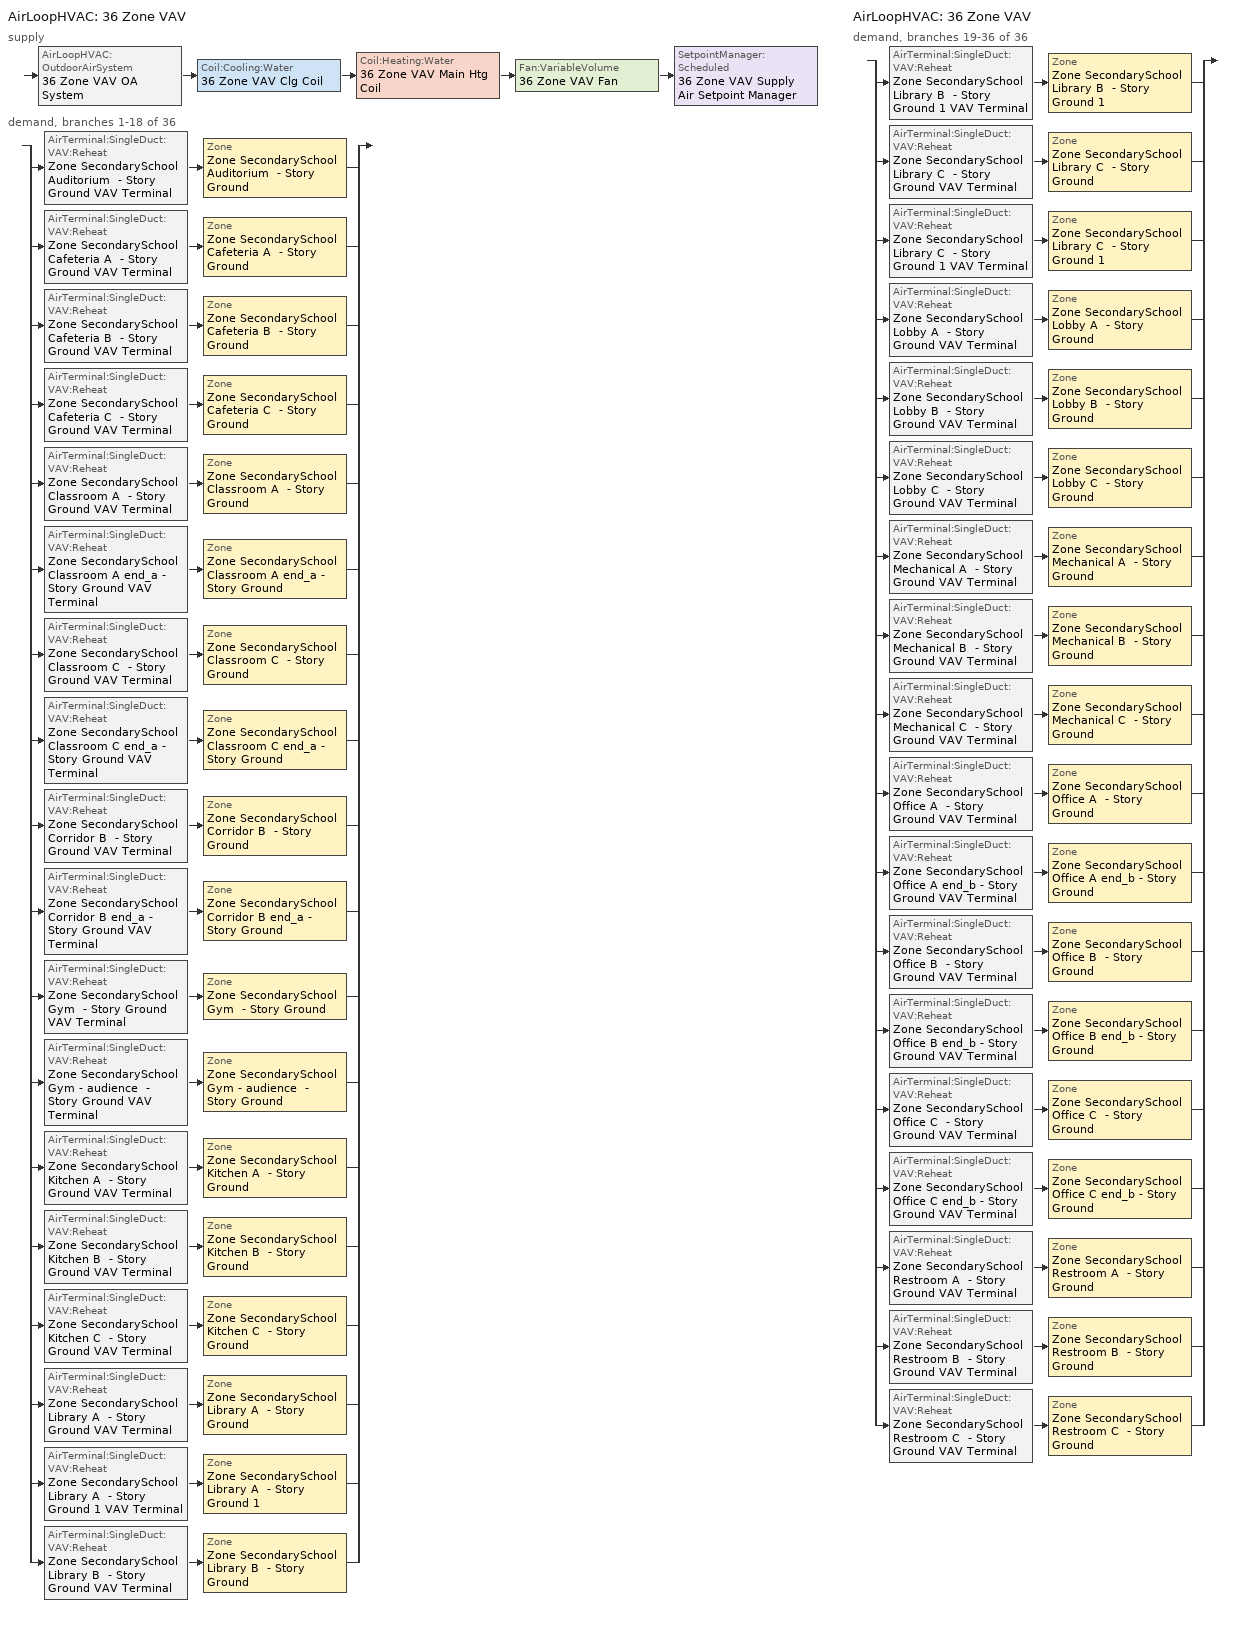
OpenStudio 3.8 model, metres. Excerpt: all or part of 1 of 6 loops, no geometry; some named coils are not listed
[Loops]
AirLoopHVAC '36 Zone VAV'
 supply: AirLoopHVAC:OutdoorAirSystem '36 Zone VAV OA System' > Coil:Cooling:Water '36 Zone VAV Clg Coil' > Coil:Heating:Water '36 Zone VAV Main Htg Coil' > Fan:VariableVolume '36 Zone VAV Fan' > SetpointManager:Scheduled '36 Zone VAV Supply Air Setpoint Manager'
 demand, branches 1-18 of 36: split
  | AirTerminal:SingleDuct:VAV:Reheat 'Zone SecondarySchool Auditorium  - Story Ground VAV Terminal' > Zone 'Zone SecondarySchool Auditorium  - Story Ground'
  | AirTerminal:SingleDuct:VAV:Reheat 'Zone SecondarySchool Cafeteria A  - Story Ground VAV Terminal' > Zone 'Zone SecondarySchool Cafeteria A  - Story Ground'
  | AirTerminal:SingleDuct:VAV:Reheat 'Zone SecondarySchool Cafeteria B  - Story Ground VAV Terminal' > Zone 'Zone SecondarySchool Cafeteria B  - Story Ground'
  | AirTerminal:SingleDuct:VAV:Reheat 'Zone SecondarySchool Cafeteria C  - Story Ground VAV Terminal' > Zone 'Zone SecondarySchool Cafeteria C  - Story Ground'
  | AirTerminal:SingleDuct:VAV:Reheat 'Zone SecondarySchool Classroom A  - Story Ground VAV Terminal' > Zone 'Zone SecondarySchool Classroom A  - Story Ground'
  | AirTerminal:SingleDuct:VAV:Reheat 'Zone SecondarySchool Classroom A end_a - Story Ground VAV Terminal' > Zone 'Zone SecondarySchool Classroom A end_a - Story Ground'
  | AirTerminal:SingleDuct:VAV:Reheat 'Zone SecondarySchool Classroom C  - Story Ground VAV Terminal' > Zone 'Zone SecondarySchool Classroom C  - Story Ground'
  | AirTerminal:SingleDuct:VAV:Reheat 'Zone SecondarySchool Classroom C end_a - Story Ground VAV Terminal' > Zone 'Zone SecondarySchool Classroom C end_a - Story Ground'
  | AirTerminal:SingleDuct:VAV:Reheat 'Zone SecondarySchool Corridor B  - Story Ground VAV Terminal' > Zone 'Zone SecondarySchool Corridor B  - Story Ground'
  | AirTerminal:SingleDuct:VAV:Reheat 'Zone SecondarySchool Corridor B end_a - Story Ground VAV Terminal' > Zone 'Zone SecondarySchool Corridor B end_a - Story Ground'
  | AirTerminal:SingleDuct:VAV:Reheat 'Zone SecondarySchool Gym  - Story Ground VAV Terminal' > Zone 'Zone SecondarySchool Gym  - Story Ground'
  | AirTerminal:SingleDuct:VAV:Reheat 'Zone SecondarySchool Gym - audience  - Story Ground VAV Terminal' > Zone 'Zone SecondarySchool Gym - audience  - Story Ground'
  | AirTerminal:SingleDuct:VAV:Reheat 'Zone SecondarySchool Kitchen A  - Story Ground VAV Terminal' > Zone 'Zone SecondarySchool Kitchen A  - Story Ground'
  | AirTerminal:SingleDuct:VAV:Reheat 'Zone SecondarySchool Kitchen B  - Story Ground VAV Terminal' > Zone 'Zone SecondarySchool Kitchen B  - Story Ground'
  | AirTerminal:SingleDuct:VAV:Reheat 'Zone SecondarySchool Kitchen C  - Story Ground VAV Terminal' > Zone 'Zone SecondarySchool Kitchen C  - Story Ground'
  | AirTerminal:SingleDuct:VAV:Reheat 'Zone SecondarySchool Library A  - Story Ground VAV Terminal' > Zone 'Zone SecondarySchool Library A  - Story Ground'
  | AirTerminal:SingleDuct:VAV:Reheat 'Zone SecondarySchool Library A  - Story Ground 1 VAV Terminal' > Zone 'Zone SecondarySchool Library A  - Story Ground 1'
  | AirTerminal:SingleDuct:VAV:Reheat 'Zone SecondarySchool Library B  - Story Ground VAV Terminal' > Zone 'Zone SecondarySchool Library B  - Story Ground'
AirLoopHVAC '36 Zone VAV'
 demand, branches 19-36 of 36: split
  | AirTerminal:SingleDuct:VAV:Reheat 'Zone SecondarySchool Library B  - Story Ground 1 VAV Terminal' > Zone 'Zone SecondarySchool Library B  - Story Ground 1'
  | AirTerminal:SingleDuct:VAV:Reheat 'Zone SecondarySchool Library C  - Story Ground VAV Terminal' > Zone 'Zone SecondarySchool Library C  - Story Ground'
  | AirTerminal:SingleDuct:VAV:Reheat 'Zone SecondarySchool Library C  - Story Ground 1 VAV Terminal' > Zone 'Zone SecondarySchool Library C  - Story Ground 1'
  | AirTerminal:SingleDuct:VAV:Reheat 'Zone SecondarySchool Lobby A  - Story Ground VAV Terminal' > Zone 'Zone SecondarySchool Lobby A  - Story Ground'
  | AirTerminal:SingleDuct:VAV:Reheat 'Zone SecondarySchool Lobby B  - Story Ground VAV Terminal' > Zone 'Zone SecondarySchool Lobby B  - Story Ground'
  | AirTerminal:SingleDuct:VAV:Reheat 'Zone SecondarySchool Lobby C  - Story Ground VAV Terminal' > Zone 'Zone SecondarySchool Lobby C  - Story Ground'
  | AirTerminal:SingleDuct:VAV:Reheat 'Zone SecondarySchool Mechanical A  - Story Ground VAV Terminal' > Zone 'Zone SecondarySchool Mechanical A  - Story Ground'
  | AirTerminal:SingleDuct:VAV:Reheat 'Zone SecondarySchool Mechanical B  - Story Ground VAV Terminal' > Zone 'Zone SecondarySchool Mechanical B  - Story Ground'
  | AirTerminal:SingleDuct:VAV:Reheat 'Zone SecondarySchool Mechanical C  - Story Ground VAV Terminal' > Zone 'Zone SecondarySchool Mechanical C  - Story Ground'
  | AirTerminal:SingleDuct:VAV:Reheat 'Zone SecondarySchool Office A  - Story Ground VAV Terminal' > Zone 'Zone SecondarySchool Office A  - Story Ground'
  | AirTerminal:SingleDuct:VAV:Reheat 'Zone SecondarySchool Office A end_b - Story Ground VAV Terminal' > Zone 'Zone SecondarySchool Office A end_b - Story Ground'
  | AirTerminal:SingleDuct:VAV:Reheat 'Zone SecondarySchool Office B  - Story Ground VAV Terminal' > Zone 'Zone SecondarySchool Office B  - Story Ground'
  | AirTerminal:SingleDuct:VAV:Reheat 'Zone SecondarySchool Office B end_b - Story Ground VAV Terminal' > Zone 'Zone SecondarySchool Office B end_b - Story Ground'
  | AirTerminal:SingleDuct:VAV:Reheat 'Zone SecondarySchool Office C  - Story Ground VAV Terminal' > Zone 'Zone SecondarySchool Office C  - Story Ground'
  | AirTerminal:SingleDuct:VAV:Reheat 'Zone SecondarySchool Office C end_b - Story Ground VAV Terminal' > Zone 'Zone SecondarySchool Office C end_b - Story Ground'
  | AirTerminal:SingleDuct:VAV:Reheat 'Zone SecondarySchool Restroom A  - Story Ground VAV Terminal' > Zone 'Zone SecondarySchool Restroom A  - Story Ground'
  | AirTerminal:SingleDuct:VAV:Reheat 'Zone SecondarySchool Restroom B  - Story Ground VAV Terminal' > Zone 'Zone SecondarySchool Restroom B  - Story Ground'
  | AirTerminal:SingleDuct:VAV:Reheat 'Zone SecondarySchool Restroom C  - Story Ground VAV Terminal' > Zone 'Zone SecondarySchool Restroom C  - Story Ground'
[SizingPeriod:DesignDay] Barometric Pressure {Pa}=76588; Wind Speed {m/s}=4.9; Wind Direction {deg}=240; Rain Indicator=No; Snow Indicator=No; Day of Month=21; Day Type=SummerDesignDay; Daylight Saving Time Indicator=No; Humidity Condition Type=Wetbulb; Dry-Bulb Temperature Range Modifier Type=DefaultMultipliers; Solar Model Indicator=ASHRAETau
Name | Maximum Dry-Bulb Temperature {C} | Daily Dry-Bulb Temperature Range {deltaC} | Month | Wetbulb or DewPoint at Maximum Dry-Bulb {C} | ASHRAE Clear Sky Optical Depth for Beam Irradiance | ASHRAE Clear Sky Optical Depth for Diffuse Irradiance
Alamosa Muni Awos October .4% Condns DB=>MCWB 1 | 23.5 | 20 | 10 | 8.9 | 0.264 | 2.679
Alamosa Muni Awos September .4% Condns DB=>MCWB 1 | 27.9 | 19.5 | 9 | 12.1 | 0.274 | 2.661
[Sizing:Zone] Zone Cooling Design Supply Air Temperature Input Method=SupplyAirTemperature; Zone Cooling Design Supply Air Temperature {C}=12.7778; Zone Cooling Design Supply Air Temperature Difference {deltaC}=11.11; Zone Heating Design Supply Air Temperature Input Method=SupplyAirTemperature; Zone Heating Design Supply Air Temperature {C}=40; Zone Heating Design Supply Air Temperature Difference {deltaC}=11.11; Zone Cooling Design Supply Air Humidity Ratio {kg-H2O/kg-air}=0.0085; Zone Heating Design Supply Air Humidity Ratio {kg-H2O/kg-air}=0.008; Cooling Design Air Flow Method=DesignDayWithLimit; Heating Design Air Flow Method=DesignDay; Account for Dedicated Outdoor Air System=No; Dedicated Outdoor Air System Control Strategy=NeutralSupplyAir; Dedicated Outdoor Air Low Setpoint Temperature for Design {C}=autosize; Dedicated Outdoor Air High Setpoint Temperature for Design {C}=autosize; Zone Load Sizing Method=Sensible Load Only No Latent Load; Zone Latent Cooling Design Supply Air Humidity Ratio Input Method=HumidityRatioDifference; Zone Cooling Design Supply Air Humidity Ratio Difference {kgWater/kgDryAir}=0.005; Zone Latent Heating Design Supply Air Humidity Ratio Input Method=HumidityRatioDifference; Zone Humidification Design Supply Air Humidity Ratio Difference {kgWater/kgDryAir}=0.005
Zone SecondarySchool Classroom A end_a - Story Ground; Zone SecondarySchool Corridor B end_a - Story Ground; Zone SecondarySchool Classroom C end_a - Story Ground; Zone SecondarySchool Classroom A  - Story Ground; Zone SecondarySchool Corridor B  - Story Ground; Zone SecondarySchool Classroom C  - Story Ground; Zone SecondarySchool Library A  - Story Ground; Zone SecondarySchool Library B  - Story Ground; Zone SecondarySchool Library C  - Story Ground; Zone SecondarySchool Office A  - Story Ground; Zone SecondarySchool Office B  - Story Ground; Zone SecondarySchool Office C  - Story Ground; Zone SecondarySchool Office A end_b - Story Ground; Zone SecondarySchool Office B end_b - Story Ground; Zone SecondarySchool Office C end_b - Story Ground; Zone SecondarySchool Mechanical A  - Story Ground; Zone SecondarySchool Mechanical B  - Story Ground; Zone SecondarySchool Mechanical C  - Story Ground; Zone SecondarySchool Kitchen A  - Story Ground; Zone SecondarySchool Kitchen B  - Story Ground; Zone SecondarySchool Kitchen C  - Story Ground; Zone SecondarySchool Lobby A  - Story Ground; Zone SecondarySchool Lobby B  - Story Ground; Zone SecondarySchool Lobby C  - Story Ground; Zone SecondarySchool Restroom A  - Story Ground; Zone SecondarySchool Restroom B  - Story Ground; Zone SecondarySchool Restroom C  - Story Ground; Zone SecondarySchool Library A  - Story Ground 1; Zone SecondarySchool Library B  - Story Ground 1; Zone SecondarySchool Library C  - Story Ground 1; Zone SecondarySchool Cafeteria A  - Story Ground; Zone SecondarySchool Cafeteria B  - Story Ground; Zone SecondarySchool Cafeteria C  - Story Ground; Zone SecondarySchool Gym  - Story Ground; Zone SecondarySchool Auditorium  - Story Ground; Zone SecondarySchool Gym - audience  - Story Ground
[Zone equipment]
Zone SecondarySchool Classroom A end_a - Story Ground: Zone SecondarySchool Classroom A end_a - Story Ground VAV Terminal
Zone SecondarySchool Corridor B end_a - Story Ground: Zone SecondarySchool Corridor B end_a - Story Ground VAV Terminal
Zone SecondarySchool Classroom C end_a - Story Ground: Zone SecondarySchool Classroom C end_a - Story Ground VAV Terminal
Zone SecondarySchool Classroom A  - Story Ground: Zone SecondarySchool Classroom A  - Story Ground VAV Terminal
Zone SecondarySchool Corridor B  - Story Ground: Zone SecondarySchool Corridor B  - Story Ground VAV Terminal
Zone SecondarySchool Classroom C  - Story Ground: Zone SecondarySchool Classroom C  - Story Ground VAV Terminal
Zone SecondarySchool Library A  - Story Ground: Zone SecondarySchool Library A  - Story Ground VAV Terminal
Zone SecondarySchool Library B  - Story Ground: Zone SecondarySchool Library B  - Story Ground VAV Terminal
Zone SecondarySchool Library C  - Story Ground: Zone SecondarySchool Library C  - Story Ground VAV Terminal
Zone SecondarySchool Office A  - Story Ground: Zone SecondarySchool Office A  - Story Ground VAV Terminal
Zone SecondarySchool Office B  - Story Ground: Zone SecondarySchool Office B  - Story Ground VAV Terminal
Zone SecondarySchool Office C  - Story Ground: Zone SecondarySchool Office C  - Story Ground VAV Terminal
Zone SecondarySchool Office A end_b - Story Ground: Zone SecondarySchool Office A end_b - Story Ground VAV Terminal
Zone SecondarySchool Office B end_b - Story Ground: Zone SecondarySchool Office B end_b - Story Ground VAV Terminal
Zone SecondarySchool Office C end_b - Story Ground: Zone SecondarySchool Office C end_b - Story Ground VAV Terminal
Zone SecondarySchool Mechanical A  - Story Ground: Zone SecondarySchool Mechanical A  - Story Ground VAV Terminal
Zone SecondarySchool Mechanical B  - Story Ground: Zone SecondarySchool Mechanical B  - Story Ground VAV Terminal
Zone SecondarySchool Mechanical C  - Story Ground: Zone SecondarySchool Mechanical C  - Story Ground VAV Terminal
Zone SecondarySchool Kitchen A  - Story Ground: Zone SecondarySchool Kitchen A  - Story Ground Exhaust Fan, Zone SecondarySchool Kitchen A  - Story Ground VAV Terminal
Zone SecondarySchool Kitchen B  - Story Ground: Zone SecondarySchool Kitchen B  - Story Ground Exhaust Fan, Zone SecondarySchool Kitchen B  - Story Ground VAV Terminal
Zone SecondarySchool Kitchen C  - Story Ground: Zone SecondarySchool Kitchen C  - Story Ground Exhaust Fan, Zone SecondarySchool Kitchen C  - Story Ground VAV Terminal
Zone SecondarySchool Lobby A  - Story Ground: Zone SecondarySchool Lobby A  - Story Ground VAV Terminal
Zone SecondarySchool Lobby B  - Story Ground: Zone SecondarySchool Lobby B  - Story Ground VAV Terminal
Zone SecondarySchool Lobby C  - Story Ground: Zone SecondarySchool Lobby C  - Story Ground VAV Terminal
Zone SecondarySchool Restroom A  - Story Ground: Zone SecondarySchool Restroom A  - Story Ground Exhaust Fan, Zone SecondarySchool Restroom A  - Story Ground VAV Terminal
Zone SecondarySchool Restroom B  - Story Ground: Zone SecondarySchool Restroom B  - Story Ground Exhaust Fan, Zone SecondarySchool Restroom B  - Story Ground VAV Terminal
Zone SecondarySchool Restroom C  - Story Ground: Zone SecondarySchool Restroom C  - Story Ground Exhaust Fan, Zone SecondarySchool Restroom C  - Story Ground VAV Terminal
Zone SecondarySchool Library A  - Story Ground 1: Zone SecondarySchool Library A  - Story Ground 1 VAV Terminal
Zone SecondarySchool Library B  - Story Ground 1: Zone SecondarySchool Library B  - Story Ground 1 VAV Terminal
Zone SecondarySchool Library C  - Story Ground 1: Zone SecondarySchool Library C  - Story Ground 1 VAV Terminal
Zone SecondarySchool Cafeteria A  - Story Ground: Zone SecondarySchool Cafeteria A  - Story Ground VAV Terminal
Zone SecondarySchool Cafeteria B  - Story Ground: Zone SecondarySchool Cafeteria B  - Story Ground VAV Terminal
Zone SecondarySchool Cafeteria C  - Story Ground: Zone SecondarySchool Cafeteria C  - Story Ground VAV Terminal
Zone SecondarySchool Gym  - Story Ground: Zone SecondarySchool Gym  - Story Ground VAV Terminal
Zone SecondarySchool Auditorium  - Story Ground: Zone SecondarySchool Auditorium  - Story Ground VAV Terminal
Zone SecondarySchool Gym - audience  - Story Ground: Zone SecondarySchool Gym - audience  - Story Ground VAV Terminal
[Fan:ZoneExhaust] Fan Total Efficiency=0.0273754; Pressure Rise {Pa}=124.544; System Availability Manager Coupling Mode=Decoupled
Name | Availability Schedule | Maximum Flow Rate {m3/s} | Flow Fraction Schedule
Zone SecondarySchool Kitchen A  - Story Ground Exhaust Fan; Zone SecondarySchool Kitchen C  - Story Ground Exhaust Fan | SecondarySchool Kitchen Exhaust | 0.0239372 | SecondarySchool Kitchen Exhaust
Zone SecondarySchool Kitchen B  - Story Ground Exhaust Fan | SecondarySchool Kitchen Exhaust | 0.0157204 | SecondarySchool Kitchen Exhaust
Zone SecondarySchool Restroom A  - Story Ground Exhaust Fan; Zone SecondarySchool Restroom C  - Story Ground Exhaust Fan | Always On Discrete | 0.0187084 | Always On Discrete
Zone SecondarySchool Restroom B  - Story Ground Exhaust Fan | Always On Discrete | 0.0122865 | Always On Discrete
[SetpointManager:Scheduled]
36 Zone VAV Supply Air Setpoint Manager: Control Variable=Temperature; Schedule=Supply Air Temp - 55.0F; Setpoint Node or NodeList=36 Zone VAV Supply Outlet Node
[Refrigeration:WalkIn] Availability Schedule=Always On Discrete; Rated Total Heating Power {W}=0; Rated Circulation Fan Power {W}=0; Rated Total Lighting Power {W}=240; Lighting Schedule=Always On; Defrost Control Type=TimeSchedule; Temperature Termination Defrost Fraction to Ice=0.7; Insulated Floor Surface Area {m2}=22.2967; Insulated Floor U-Value {W/m2-K}=0.207
Name | Rated Coil Cooling Capacity {W} | Operating Temperature {C} | Rated Cooling Source Temperature {C} | Rated Cooling Coil Fan Power {W} | Defrost Type | Defrost Schedule | Defrost Drip-Down Schedule | Defrost Power {W} | WalkIn Zone Boundary 1
Secondary School Cooler | 5597.66 | 2 | -3.88889 | 400 | OffCycle | Refrigeration Defrost Schedule | Refrigeration Dripdown Schedule | 0 | Refrigeration Walk In Zone Boundary 1
Secondary School Freezer | 5363.2 | -23 | -28.3333 | 500 | Electric | Refrigeration Defrost Schedule 1 | Refrigeration Dripdown Schedule 1 | 3000 | Refrigeration Walk In Zone Boundary 2
[Refrigeration:WalkIn:ZoneBoundary] Zone=Zone SecondarySchool Kitchen C  - Story Ground; Total Insulated Surface Area Facing Zone {m2}=43.4; Insulated Surface U-Value Facing Zone {W/m2-K}=0.235; Area of Stocking Doors Facing Zone {m2}=2; Height of Stocking Doors Facing Zone {m}=2; Stocking Door Opening Schedule Name Facing Zone=door_wi_sched; Stocking Door Opening Protection Type Facing Zone=None
Refrigeration Walk In Zone Boundary 1; Refrigeration Walk In Zone Boundary 2
[AirLoopHVAC]
36 Zone VAV: Availability Schedule=36 Zone VAV Occ Sch; Design Supply Air Flow Rate {m3/s}=13.8944; Design Return Air Flow Fraction of Supply Air Flow=1
[Sizing:System]
36 Zone VAV: Type of Load to Size On=Sensible; Design Outdoor Air Flow Rate {m3/s}=13.8944; Central Heating Maximum System Air Flow Ratio=0.3; Preheat Design Temperature {C}=7.22222; Preheat Design Humidity Ratio {kg-H2O/kg-Air}=0.008; Precool Design Temperature {C}=12.7778; Precool Design Humidity Ratio {kg-H2O/kg-Air}=0.008; Central Cooling Design Supply Air Temperature {C}=12.7778; Central Heating Design Supply Air Temperature {C}=12.7778; Sizing Option=Coincident; 100% Outdoor Air in Cooling=No; 100% Outdoor Air in Heating=No; Central Cooling Design Supply Air Humidity Ratio {kg-H2O/kg-Air}=0.0085; Central Heating Design Supply Air Humidity Ratio {kg-H2O/kg-Air}=0.008; Cooling Design Air Flow Method=DesignDay; Heating Design Air Flow Method=DesignDay; System Outdoor Air Method=ZoneSum; Zone Maximum Outdoor Air Fraction=1; Cooling Supply Air Flow Rate Per Floor Area {m3/s-m2}=0.00996765; Cooling Fraction of Autosized Cooling Supply Air Flow Rate=1; Cooling Supply Air Flow Rate Per Unit Cooling Capacity {m3/s-W}=3.94755e-05; Heating Supply Air Flow Rate Per Floor Area {m3/s-m2}=0.00996765; Heating Fraction of Autosized Heating Supply Air Flow Rate=1; Heating Fraction of Autosized Cooling Supply Air Flow Rate=1; Heating Supply Air Flow Rate Per Unit Heating Capacity {m3/s-W}=3.15882e-05; Cooling Design Capacity Method=CoolingDesignCapacity; Cooling Design Capacity {W}=98728.78; Cooling Design Capacity Per Floor Area {W/m2}=234.7; Fraction of Autosized Cooling Design Capacity=1; Heating Design Capacity Method=HeatingDesignCapacity; Heating Design Capacity {W}=100718; Heating Design Capacity Per Floor Area {W/m2}=157; Fraction of Autosized Heating Design Capacity=1; Central Cooling Capacity Control Method=OnOff; Occupant Diversity=1
[Fan:VariableVolume]
36 Zone VAV Fan: Availability Schedule=Always On Discrete; Fan Total Efficiency=0.6006; Pressure Rise {Pa}=1574.24; Maximum Flow Rate {m3/s}=13.8944; Fan Power Minimum Flow Rate Input Method=Fraction; Fan Power Minimum Flow Fraction=0.25; Fan Power Minimum Air Flow Rate {m3/s}=0; Motor Efficiency=0.924; Motor In Airstream Fraction=1; Fan Power Coefficient 1=0.04076; Fan Power Coefficient 2=0.0881; Fan Power Coefficient 3=-0.0729; Fan Power Coefficient 4=0.9437; Fan Power Coefficient 5=0
[Controller:OutdoorAir]
36 Zone VAV OA Controller: Minimum Outdoor Air Flow Rate {m3/s}=0; Maximum Outdoor Air Flow Rate {m3/s}=13.8944; Economizer Control Type=FixedDryBulb; Economizer Control Action Type=ModulateFlow; Economizer Maximum Limit Dry-Bulb Temperature {C}=10.88; Lockout Type=LockoutWithHeating; Minimum Limit Type=FixedMinimum; Minimum Outdoor Air Schedule=36 Zone VAV Occ Sch; Controller Mechanical Ventilation=36 Zone VAV Vent Controller; High Humidity Control=No; Heat Recovery Bypass Control Type=BypassWhenWithinEconomizerLimits; Economizer Operation Staging=InterlockedWithMechanicalCooling
[Controller:MechanicalVentilation]
36 Zone VAV Vent Controller: Availability Schedule=Always On Discrete; Demand Controlled Ventilation=Yes; System Outdoor Air Method=ZoneSum
[AirLoopHVAC:OutdoorAirSystem]
36 Zone VAV OA System: Controller=36 Zone VAV OA Controller
[AirTerminal:SingleDuct:VAV:Reheat] Availability Schedule=Always On Discrete; Zone Minimum Air Flow Input Method=Constant; Constant Minimum Air Flow Fraction=0.3; Minimum Hot Water or Steam Flow Rate {m3/s}=0; Convergence Tolerance=0.001; Damper Heating Action=ReverseWithLimits; Maximum Flow Fraction During Reheat=0.5; Maximum Reheat Air Temperature {C}=40; Control For Outdoor Air=No
Name | Maximum Air Flow Rate {m3/s} | Fixed Minimum Air Flow Rate {m3/s} | Reheat Coil | Maximum Hot Water or Steam Flow Rate {m3/s} | Maximum Flow per Zone Floor Area During Reheat {m3/s-m2}
Zone SecondarySchool Auditorium  - Story Ground VAV Terminal | 0.857828 | 0.257348 | Zone SecondarySchool Auditorium  - Story Ground Reheat Coil | 0.000473732 | 0.00523446
Zone SecondarySchool Cafeteria A  - Story Ground VAV Terminal | 0.229247 | 0.0687741 | Zone SecondarySchool Cafeteria A  - Story Ground Reheat Coil | 0.000126601 | 0.0058717
Zone SecondarySchool Cafeteria B  - Story Ground VAV Terminal | 0.104543 | 0.031363 | Zone SecondarySchool Cafeteria B  - Story Ground Reheat Coil | 5.77338e-05 | 0.00407723
Zone SecondarySchool Cafeteria C  - Story Ground VAV Terminal | 0.229247 | 0.0687742 | Zone SecondarySchool Cafeteria C  - Story Ground Reheat Coil | 0.000126601 | 0.0058717
Zone SecondarySchool Classroom A  - Story Ground VAV Terminal | 2.24425 | 0.673274 | Zone SecondarySchool Classroom A  - Story Ground Reheat Coil | 0.00123935 | 0.00416341
Zone SecondarySchool Classroom A end_a - Story Ground VAV Terminal | 0.212812 | 0.0638437 | Zone SecondarySchool Classroom A end_a - Story Ground Reheat Coil | 0.000117525 | 0.00616089
Zone SecondarySchool Classroom C  - Story Ground VAV Terminal | 2.24564 | 0.673692 | Zone SecondarySchool Classroom C  - Story Ground Reheat Coil | 0.00124012 | 0.00416599
Zone SecondarySchool Classroom C end_a - Story Ground VAV Terminal | 0.212902 | 0.0638705 | Zone SecondarySchool Classroom C end_a - Story Ground Reheat Coil | 0.000117575 | 0.00616348
Zone SecondarySchool Corridor B  - Story Ground VAV Terminal | 1.26873 | 0.38062 | Zone SecondarySchool Corridor B  - Story Ground Reheat Coil | 0.000700615 | 0.00193652
Zone SecondarySchool Corridor B end_a - Story Ground VAV Terminal | 0.163164 | 0.0489492 | Zone SecondarySchool Corridor B end_a - Story Ground Reheat Coil | 9.0106e-05 | 0.00388638
Zone SecondarySchool Gym  - Story Ground VAV Terminal | 2.05543 | 0.616628 | Zone SecondarySchool Gym  - Story Ground Reheat Coil | 0.00113509 | 0.00626488
Zone SecondarySchool Gym - audience  - Story Ground VAV Terminal | 1.43565 | 0.430694 | Zone SecondarySchool Gym - audience  - Story Ground Reheat Coil | 0.000792826 | 0.00693123
Zone SecondarySchool Kitchen A  - Story Ground VAV Terminal | 0.118306 | 0.0354919 | Zone SecondarySchool Kitchen A  - Story Ground Reheat Coil | 2.63121e-05 | 0.00878751
Zone SecondarySchool Kitchen B  - Story Ground VAV Terminal | 0.0949476 | 0.0284843 | Zone SecondarySchool Kitchen B  - Story Ground Reheat Coil | 9.242e-06 | 0.0107387
Zone SecondarySchool Kitchen C  - Story Ground VAV Terminal | 0.229797 | 0.0689391 | Zone SecondarySchool Kitchen C  - Story Ground Reheat Coil | 0.000126895 | 0.0170688
Zone SecondarySchool Library A  - Story Ground VAV Terminal | 0.0605393 | 0.0181618 | Zone SecondarySchool Library A  - Story Ground Reheat Coil | 3.34325e-05 | 0.00391811
Zone SecondarySchool Library A  - Story Ground 1 VAV Terminal | 0.141928 | 0.0425784 | Zone SecondarySchool Library A  - Story Ground 1 Reheat Coil | 7.83778e-05 | 0.00383024
Zone SecondarySchool Library B  - Story Ground VAV Terminal | 0.0205829 | 0.00617488 | Zone SecondarySchool Library B  - Story Ground Reheat Coil | 1.13666e-05 | 0.00202841
Zone SecondarySchool Library B  - Story Ground 1 VAV Terminal | 0.0490832 | 0.014725 | Zone SecondarySchool Library B  - Story Ground 1 Reheat Coil | 2.71052e-05 | 0.00201697
Zone SecondarySchool Library C  - Story Ground VAV Terminal | 0.060575 | 0.0181725 | Zone SecondarySchool Library C  - Story Ground Reheat Coil | 3.34522e-05 | 0.00392041
Zone SecondarySchool Library C  - Story Ground 1 VAV Terminal | 0.141929 | 0.0425786 | Zone SecondarySchool Library C  - Story Ground 1 Reheat Coil | 7.83782e-05 | 0.00383026
Zone SecondarySchool Lobby A  - Story Ground VAV Terminal | 0.0983591 | 0.0295077 | Zone SecondarySchool Lobby A  - Story Ground Reheat Coil | 5.43168e-05 | 0.00375536
Zone SecondarySchool Lobby B  - Story Ground VAV Terminal | 0.0329895 | 0.00989685 | Zone SecondarySchool Lobby B  - Story Ground Reheat Coil | 1.82172e-05 | 0.00191788
Zone SecondarySchool Lobby C  - Story Ground VAV Terminal | 0.0984211 | 0.0295263 | Zone SecondarySchool Lobby C  - Story Ground Reheat Coil | 5.43511e-05 | 0.00375772
Zone SecondarySchool Mechanical A  - Story Ground VAV Terminal | 0.241526 | 0.0724578 | Zone SecondarySchool Mechanical A  - Story Ground Reheat Coil | 0.000133381 | 0.00565443
Zone SecondarySchool Mechanical B  - Story Ground VAV Terminal | 0.108282 | 0.0324846 | Zone SecondarySchool Mechanical B  - Story Ground Reheat Coil | 5.97979e-05 | 0.00386002
Zone SecondarySchool Mechanical C  - Story Ground VAV Terminal | 0.241595 | 0.0724786 | Zone SecondarySchool Mechanical C  - Story Ground Reheat Coil | 0.000133419 | 0.00565606
Zone SecondarySchool Office A  - Story Ground VAV Terminal | 0.0954211 | 0.0286263 | Zone SecondarySchool Office A  - Story Ground Reheat Coil | 5.26954e-05 | 0.00387073
Zone SecondarySchool Office A end_b - Story Ground VAV Terminal | 0.23936 | 0.071808 | Zone SecondarySchool Office A end_b - Story Ground Reheat Coil | 0.000132185 | 0.00572544
Zone SecondarySchool Office B  - Story Ground VAV Terminal | 0.0329539 | 0.00988617 | Zone SecondarySchool Office B  - Story Ground Reheat Coil | 1.81982e-05 | 0.00203547
Zone SecondarySchool Office B end_b - Story Ground VAV Terminal | 0.108044 | 0.0324131 | Zone SecondarySchool Office B end_b - Story Ground Reheat Coil | 5.96667e-05 | 0.00393519
Zone SecondarySchool Office C  - Story Ground VAV Terminal | 0.0954755 | 0.0286427 | Zone SecondarySchool Office C  - Story Ground Reheat Coil | 5.27255e-05 | 0.00387294
Zone SecondarySchool Office C end_b - Story Ground VAV Terminal | 0.23945 | 0.0718349 | Zone SecondarySchool Office C end_b - Story Ground Reheat Coil | 0.000132235 | 0.00572759
Zone SecondarySchool Restroom A  - Story Ground VAV Terminal | 0.0995298 | 0.0298589 | Zone SecondarySchool Restroom A  - Story Ground Reheat Coil | 5.49638e-05 | 0.00380005
Zone SecondarySchool Restroom B  - Story Ground VAV Terminal | 0.0419429 | 0.0125829 | Zone SecondarySchool Restroom B  - Story Ground Reheat Coil | 1.8654e-05 | 0.0024384
Zone SecondarySchool Restroom C  - Story Ground VAV Terminal | 0.0995364 | 0.0298609 | Zone SecondarySchool Restroom C  - Story Ground Reheat Coil | 5.49674e-05 | 0.00380031
[Schedule:Ruleset]
SecondarySchool Kitchen Exhaust: Default Day Schedule=SecondarySchool Kitchen Exhaust Default; Winter Design Day Schedule=SecondarySchool Kitchen Exhaust Winter Design Day
Always On: Default Day Schedule=Always On Default
door_wi_sched: Default Day Schedule=door_wi_sched Default
Refrigeration Defrost Schedule: Default Day Schedule=Refrigeration Defrost Schedule Default - Secondary School Cooler
Refrigeration Dripdown Schedule: Default Day Schedule=Refrigeration Dripdown Schedule Default - Secondary School Cooler
Refrigeration Defrost Schedule 1: Default Day Schedule=Refrigeration Defrost Schedule Default - Secondary School Freezer
Refrigeration Dripdown Schedule 1: Default Day Schedule=Refrigeration Dripdown Schedule Default - Secondary School Freezer
Supply Air Temp - 55.0F: Default Day Schedule=Supply Air Temp - 55.0F Default
36 Zone VAV Occ Sch: Default Day Schedule=36 Zone VAV Occ Sch Default; Winter Design Day Schedule=36 Zone VAV Occ Sch Winter Design Day; Summer Design Day Schedule=36 Zone VAV Occ Sch Summer Design Day
[Schedule:Day]
SecondarySchool Kitchen Exhaust Default: Average, 6, 0, 0, 16, 30, 1, 24, 0, 0
SecondarySchool Kitchen Exhaust Winter Design Day; 36 Zone VAV Occ Sch Sunday: 24, 0, 0
SecondarySchool Kitchen Exhaust WntrDsn|Wknd Day: Average, 11, 0, 0, 24, 0, 0
Always On Default; 36 Zone VAV Occ Sch Winter Design Day; 36 Zone VAV Occ Sch Summer Design Day: 24, 0, 1
door_wi_sched Default: 6, 0, 0, 22, 0, 0.0625, 24, 0, 0
Refrigeration Defrost Schedule Default - Secondary School Cooler; Refrigeration Dripdown Schedule Default - Secondary School Cooler: 0, 59, 0, 24, 0, 0
Refrigeration Defrost Schedule Default - Secondary School Freezer; Refrigeration Dripdown Schedule Default - Secondary School Freezer: 0, 45, 0, 24, 0, 0
Supply Air Temp - 55.0F Default; autogen Supply Air Temp - 55.0F 0_day_sch: Average, 24, 0, 12.7778
36 Zone VAV Occ Sch Default; 36 Zone VAV Occ Sch Monday 2; 36 Zone VAV Occ Sch Tuesday; 36 Zone VAV Occ Sch Tuesday 2; 36 Zone VAV Occ Sch Wednesday; 36 Zone VAV Occ Sch Wednesday 2; 36 Zone VAV Occ Sch Thursday; 36 Zone VAV Occ Sch Thursday 2; 36 Zone VAV Occ Sch Friday; 36 Zone VAV Occ Sch Friday 2: 7, 0, 0, 16, 45, 1, 24, 0, 0
36 Zone VAV Occ Sch Monday 1; 36 Zone VAV Occ Sch Tuesday 1; 36 Zone VAV Occ Sch Wednesday 1; 36 Zone VAV Occ Sch Thursday 1; 36 Zone VAV Occ Sch Friday 1: 8, 0, 0, 16, 30, 1, 24, 0, 0
[Schedule:Rule]
Schedule Rule 42: Schedule Ruleset=SecondarySchool Kitchen Exhaust; Rule Order=0; Day Schedule=SecondarySchool Kitchen Exhaust WntrDsn|Wknd Day; Apply Sunday=Yes; Apply Saturday=Yes; Date Specification Type=DateRange; Start Month=1; Start Day=1; End Month=12; End Day=31
autogen Supply Air Temp - 55.0F 0: Schedule Ruleset=Supply Air Temp - 55.0F; Rule Order=0; Day Schedule=autogen Supply Air Temp - 55.0F 0_day_sch; Apply Sunday=Yes; Apply Saturday=Yes; Date Specification Type=SpecificDates; Apply Monday=Yes; Apply Tuesday=Yes; Apply Wednesday=Yes; Apply Thursday=Yes; Apply Friday=Yes; Specific Month 1=1; Specific Day 1=6; Specific Month 2=1; Specific Day 2=7; Specific Month 3=1; Specific Day 3=13; Specific Month 4=1; Specific Day 4=14; Specific Month 5=1; Specific Day 5=20; Specific Month 6=1; Specific Day 6=21; Specific Month 7=1; Specific Day 7=27; Specific Month 8=1; Specific Day 8=28; Specific Month 9=2; Specific Day 9=3; Specific Month 10=2; Specific Day 10=4; Specific Month 11=2; Specific Day 11=10; Specific Month 12=2; Specific Day 12=11; Specific Month 13=2; Specific Day 13=17; Specific Month 14=2; Specific Day 14=18; Specific Month 15=2; Specific Day 15=24; Specific Month 16=2; Specific Day 16=25; Specific Month 17=3; Specific Day 17=3; Specific Month 18=3; Specific Day 18=4; Specific Month 19=3; Specific Day 19=10; Specific Month 20=3; Specific Day 20=11; Specific Month 21=3; Specific Day 21=17; Specific Month 22=3; Specific Day 22=18; Specific Month 23=3; Specific Day 23=24; Specific Month 24=3; Specific Day 24=25; Specific Month 25=3; Specific Day 25=31; Specific Month 26=4; Specific Day 26=1; Specific Month 27=4; Specific Day 27=7; Specific Month 28=4; Specific Day 28=8; Specific Month 29=4; Specific Day 29=14; Specific Month 30=4; Specific Day 30=15; Specific Month 31=4; Specific Day 31=21; Specific Month 32=4; Specific Day 32=22; Specific Month 33=4; Specific Day 33=28; Specific Month 34=4; Specific Day 34=29; Specific Month 35=5; Specific Day 35=5; Specific Month 36=5; Specific Day 36=6; Specific Month 37=5; Specific Day 37=12; Specific Month 38=5; Specific Day 38=13; Specific Month 39=5; Specific Day 39=19; Specific Month 40=5; Specific Day 40=20; Specific Month 41=5; Specific Day 41=26; Specific Month 42=5; Specific Day 42=27; Specific Month 43=6; Specific Day 43=2; Specific Month 44=6; Specific Day 44=3; Specific Month 45=6; Specific Day 45=9; Specific Month 46=6; Specific Day 46=10; Specific Month 47=6; Specific Day 47=16; Specific Month 48=6; Specific Day 48=17; Specific Month 49=6; Specific Day 49=23; Specific Month 50=6; Specific Day 50=24; Specific Month 51=6; Specific Day 51=30; Specific Month 52=7; Specific Day 52=1; Specific Month 53=7; Specific Day 53=7; Specific Month 54=7; Specific Day 54=8; Specific Month 55=7; Specific Day 55=14; Specific Month 56=7; Specific Day 56=15; Specific Month 57=7; Specific Day 57=21; Specific Month 58=7; Specific Day 58=22; Specific Month 59=7; Specific Day 59=28; Specific Month 60=7; Specific Day 60=29; Specific Month 61=8; Specific Day 61=4; Specific Month 62=8; Specific Day 62=5; Specific Month 63=8; Specific Day 63=11; Specific Month 64=8; Specific Day 64=12; Specific Month 65=8; Specific Day 65=18; Specific Month 66=8; Specific Day 66=19; Specific Month 67=8; Specific Day 67=25; Specific Month 68=8; Specific Day 68=26; Specific Month 69=9; Specific Day 69=1; Specific Month 70=9; Specific Day 70=2; Specific Month 71=9; Specific Day 71=8; Specific Month 72=9; Specific Day 72=9; Specific Month 73=9; Specific Day 73=15; Specific Month 74=9; Specific Day 74=16; Specific Month 75=9; Specific Day 75=22; Specific Month 76=9; Specific Day 76=23; Specific Month 77=9; Specific Day 77=29; Specific Month 78=9; Specific Day 78=30; Specific Month 79=10; Specific Day 79=6; Specific Month 80=10; Specific Day 80=7; Specific Month 81=10; Specific Day 81=13; Specific Month 82=10; Specific Day 82=14; Specific Month 83=10; Specific Day 83=20; Specific Month 84=10; Specific Day 84=21; Specific Month 85=10; Specific Day 85=27; Specific Month 86=10; Specific Day 86=28; Specific Month 87=11; Specific Day 87=3; Specific Month 88=11; Specific Day 88=4; Specific Month 89=11; Specific Day 89=10; Specific Month 90=11; Specific Day 90=11; Specific Month 91=11; Specific Day 91=17; Specific Month 92=11; Specific Day 92=18; Specific Month 93=11; Specific Day 93=24; Specific Month 94=11; Specific Day 94=25; Specific Month 95=12; Specific Day 95=1; Specific Month 96=12; Specific Day 96=2; Specific Month 97=12; Specific Day 97=8; Specific Month 98=12; Specific Day 98=9; Specific Month 99=12; Specific Day 99=15; Specific Month 100=12; Specific Day 100=16; Specific Month 101=12; Specific Day 101=22; Specific Month 102=12; Specific Day 102=23; Specific Month 103=12; Specific Day 103=29; Specific Month 104=12; Specific Day 104=30
36 Zone VAV Occ Sch Monday Rule 1: Schedule Ruleset=36 Zone VAV Occ Sch; Rule Order=14; Day Schedule=36 Zone VAV Occ Sch Monday 1; Date Specification Type=DateRange; Start Month=6; Start Day=26; End Month=8; End Day=27; Apply Monday=Yes
36 Zone VAV Occ Sch Monday Rule 2: Schedule Ruleset=36 Zone VAV Occ Sch; Rule Order=13; Day Schedule=36 Zone VAV Occ Sch Monday 2; Date Specification Type=DateRange; Start Month=8; Start Day=28; End Month=12; End Day=31; Apply Monday=Yes
36 Zone VAV Occ Sch Tuesday Rule: Schedule Ruleset=36 Zone VAV Occ Sch; Rule Order=12; Day Schedule=36 Zone VAV Occ Sch Tuesday; Date Specification Type=DateRange; Start Month=1; Start Day=1; End Month=6; End Day=26; Apply Tuesday=Yes
36 Zone VAV Occ Sch Tuesday Rule 1: Schedule Ruleset=36 Zone VAV Occ Sch; Rule Order=11; Day Schedule=36 Zone VAV Occ Sch Tuesday 1; Date Specification Type=DateRange; Start Month=6; Start Day=27; End Month=8; End Day=28; Apply Tuesday=Yes
36 Zone VAV Occ Sch Tuesday Rule 2: Schedule Ruleset=36 Zone VAV Occ Sch; Rule Order=10; Day Schedule=36 Zone VAV Occ Sch Tuesday 2; Date Specification Type=DateRange; Start Month=8; Start Day=29; End Month=12; End Day=31; Apply Tuesday=Yes
36 Zone VAV Occ Sch Wednesday Rule: Schedule Ruleset=36 Zone VAV Occ Sch; Rule Order=9; Day Schedule=36 Zone VAV Occ Sch Wednesday; Date Specification Type=DateRange; Start Month=1; Start Day=1; End Month=6; End Day=27; Apply Wednesday=Yes
36 Zone VAV Occ Sch Wednesday Rule 1: Schedule Ruleset=36 Zone VAV Occ Sch; Rule Order=8; Day Schedule=36 Zone VAV Occ Sch Wednesday 1; Date Specification Type=DateRange; Start Month=6; Start Day=28; End Month=8; End Day=29; Apply Wednesday=Yes
36 Zone VAV Occ Sch Wednesday Rule 2: Schedule Ruleset=36 Zone VAV Occ Sch; Rule Order=7; Day Schedule=36 Zone VAV Occ Sch Wednesday 2; Date Specification Type=DateRange; Start Month=8; Start Day=30; End Month=12; End Day=31; Apply Wednesday=Yes
36 Zone VAV Occ Sch Thursday Rule: Schedule Ruleset=36 Zone VAV Occ Sch; Rule Order=6; Day Schedule=36 Zone VAV Occ Sch Thursday; Date Specification Type=DateRange; Start Month=1; Start Day=1; End Month=6; End Day=28; Apply Thursday=Yes
36 Zone VAV Occ Sch Thursday Rule 1: Schedule Ruleset=36 Zone VAV Occ Sch; Rule Order=5; Day Schedule=36 Zone VAV Occ Sch Thursday 1; Date Specification Type=DateRange; Start Month=6; Start Day=29; End Month=8; End Day=30; Apply Thursday=Yes
36 Zone VAV Occ Sch Thursday Rule 2: Schedule Ruleset=36 Zone VAV Occ Sch; Rule Order=4; Day Schedule=36 Zone VAV Occ Sch Thursday 2; Date Specification Type=DateRange; Start Month=8; Start Day=31; End Month=12; End Day=31; Apply Thursday=Yes
36 Zone VAV Occ Sch Friday Rule: Schedule Ruleset=36 Zone VAV Occ Sch; Rule Order=3; Day Schedule=36 Zone VAV Occ Sch Friday; Date Specification Type=DateRange; Start Month=1; Start Day=1; End Month=6; End Day=29; Apply Friday=Yes
36 Zone VAV Occ Sch Friday Rule 1: Schedule Ruleset=36 Zone VAV Occ Sch; Rule Order=2; Day Schedule=36 Zone VAV Occ Sch Friday 1; Date Specification Type=DateRange; Start Month=6; Start Day=30; End Month=8; End Day=31; Apply Friday=Yes
36 Zone VAV Occ Sch Friday Rule 2: Schedule Ruleset=36 Zone VAV Occ Sch; Rule Order=1; Day Schedule=36 Zone VAV Occ Sch Friday 2; Date Specification Type=DateRange; Start Month=9; Start Day=1; End Month=12; End Day=31; Apply Friday=Yes
36 Zone VAV Occ Sch Sunday Rule: Schedule Ruleset=36 Zone VAV Occ Sch; Rule Order=0; Day Schedule=36 Zone VAV Occ Sch Sunday; Apply Sunday=Yes; Apply Saturday=Yes; Date Specification Type=DateRange; Start Month=1; Start Day=1; End Month=12; End Day=31
[Schedule:Constant]
Always On Discrete: Value=1
